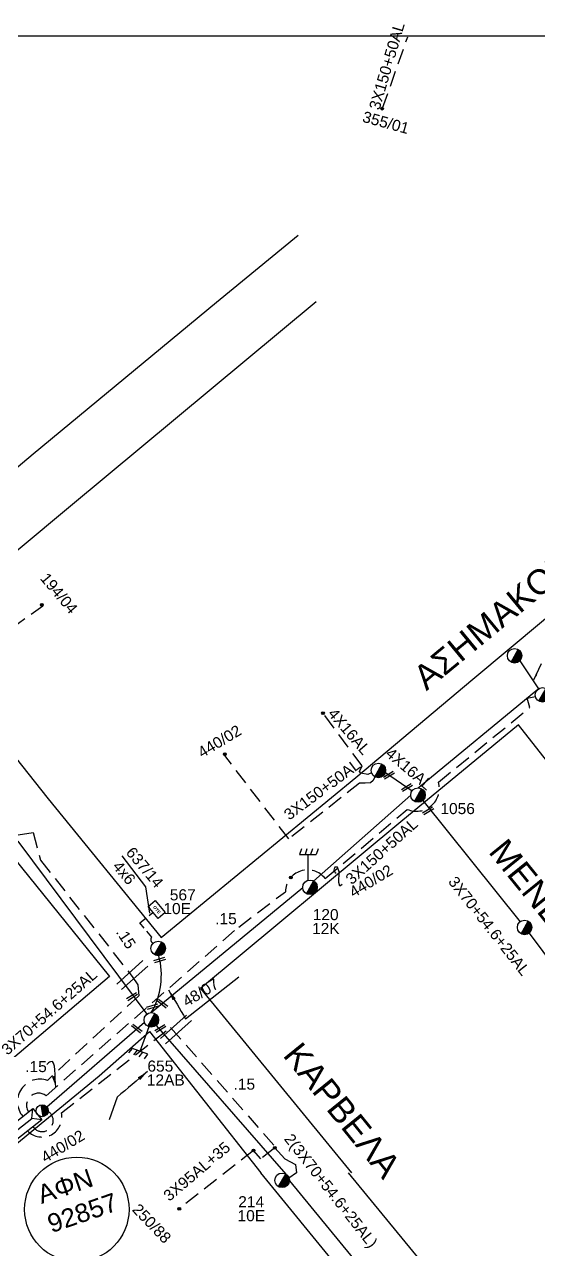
# Model space of a CAD drawing. Header units: millimetres. Extents: x 1266 to 3066, y 765 to 1784.
# Drawn here: x 1665.4 to 1748.8, y 1568.7 to 1767.4 of the extents above; entities that cross this region are included whole.
import ezdxf

# ---------------------------------------------------------------- set-up
doc = ezdxf.new("R2010")
doc.units = ezdxf.units.MM
doc.linetypes.add('DASHED', pattern=[19.05, 12.7, -6.35])
for name, color, linetype in [('Pillar OTE', 7, 'Continuous'), ('Άγνωστα', 7, 'Continuous'), ('Γείωση', 7, 'Continuous'), ('Γυμνά εναέρια ΧΤ (3Φ)   4x16AL', 7, 'Continuous'), ('Επιγραφές - Σχήματα', 7, 'Continuous'), ('Καλώδια ΧΤ   3x150+50AL', 7, 'DASHED'), ('Καλώδια ΧΤ   4x6CU', 7, 'DASHED'), ('Μηχανική τομή', 7, 'Continuous'), ('Στύλος ΦΜ', 7, 'Continuous'), ('Στύλος ΦΜ @ 1', 7, 'Continuous'), ('Συνδέσεις', 7, 'Continuous'), ('Συνεστραμμένα ΧΤ   3x70+54.6+25 AL', 7, 'SYN_LINE'), ('Τομή', 7, 'Continuous'), ('Υποσταθμός εναέριος 2 στύλων', 7, 'Continuous'), ('Υποσταθμός πόλεως', 7, 'Continuous'), ('Υπόβαθρο ΔΕΗ', 7, 'Continuous'), ('Υπόγεια Καλώδια Δικτύου ΧΤ   .15', 7, 'DASHED'), ('Υπόγεια καλώδια Παροχών ΧΤ   4x16AL', 7, 'DASHED')]:
    doc.layers.add(name, color=color, linetype=linetype)
doc.styles.get("Standard").update_dxf_attribs({"font": 'arial.ttf'})
doc.linetypes.add('SYN_LINE', pattern='A,0.5,-0.0001,["/\\/\\/\\/",Standard,S=0.1,R=0,X=0,Y=-0.05],-0.25', length=0.7501)
doc.dimstyles.new('ISO-25', dxfattribs={"dimtxt": 2.5, "dimasz": 2.5, "dimexe": 1.25, "dimexo": 0.625, "dimtad": 1, "dimtxsty": 'Standard', "dimcen": 2.5, "dimadec": 0, "dimazin": 0, "dimtfac": 1, "dimtmove": 0, "dimatfit": 3, "dimfxl": 1, "dimarcsym": 0})

# ---------------------------------------------------------------- blocks, each defined once
blk = doc.blocks.new('ΥΠΑΡΧΩΝ ΤΣΙΜΕΝΤΕΝΙΟΣ ΣΤΥΛΟΣ')
at = {"layer": 'Στύλος ΦΜ'}
blk.add_hatch(color=7, dxfattribs=at).paths.add_polyline_path([(-1.29, -2.28, 0.574793), (2.62, 0, 0.268822), (1.3, 2.27)])
at = {"layer": 'Στύλος ΦΜ', "color": 7}
blk.add_line((-1.29, -2.28), (1.3, 2.27), dxfattribs=at)
blk.add_circle((0, 0), 2.62, dxfattribs=at)
at = {"layer": 'Στύλος ΦΜ', "flags": 4}
for tag, p in [('ΑΡΙΘΜΟΣ', (-4.68, 8.05)), ('ΤΥΠΟΣ', (-4.91, 3.03))]:
    blk.add_attdef(tag, p, '', height=4, dxfattribs=at)
blk = doc.blocks.new('_ΣΥΝΔΕΣΗ')
at = {"layer": 'Συνδέσεις', "linetype": 'SYN_LINE', "ltscale": 40}
blk.add_hatch(color=256, dxfattribs=at).paths.add_polyline_path([(0.5, -0.01, 1), (-0.5, -0.01, 1)])
at = {"layer": 'Συνδέσεις'}
blk.add_circle((0, -0.01), 0.5, dxfattribs=at)
blk = doc.blocks.new('ΓΕΙΩΣΗ')
at = {"layer": 'Γείωση', "ltscale": 40}
for p, q in [((-2.34, 11.45), (-3, 9.45)), ((-0.34, 11.45), (-1, 9.45)), ((0, 9.45), (0, 0)), ((1.66, 11.45), (1, 9.45)), ((3.66, 11.45), (3, 9.45))]:
    blk.add_line(p, q, dxfattribs=at)
blk.add_lwpolyline([(-3, 9.45), (3, 9.45)], dxfattribs=at)
blk = doc.blocks.new('ΥΠΟΣΤΑΘΜΟΣ ΕΝΑΕΡΙΟΣ ΕΠΙ 2 ΣΤΥΛΩΝ')
at = {"layer": 'Υποσταθμός εναέριος 2 στύλων', "linetype": 'Continuous'}
for points in [[(-11.97, -2.11, 0.574793), (-8.45, -0.07, 0.268822), (-9.64, 1.98)], [(9.68, -2.15, 0.574793), (13.19, -0.1, 0.268822), (12.01, 1.95)]]:
    blk.add_hatch(color=256, dxfattribs=at).paths.add_polyline_path(points)
for p, q in [((-11.97, -2.11), (-9.64, 1.98)), ((9.68, -2.15), (12.01, 1.95))]:
    blk.add_line(p, q, dxfattribs=at)
for centre in [(-10.81, -0.07), (10.84, -0.1)]:
    blk.add_circle(centre, 2.36, dxfattribs=at)
at = {"layer": 'Υποσταθμός πόλεως', "linetype": 'Continuous', "ltscale": 40}
blk.add_lwpolyline([(-8.57, 2.82), (8.57, 2.82), (8.57, -2.82), (-8.57, -2.82)], close=True, dxfattribs=at)
for points in [[(-5.75, 0), (-8.57, 2.82)], [(-8.57, -2.82), (-5.75, 0)], [(-5.75, 0), (5.75, 0)], [(5.75, 0), (8.57, 2.82)], [(8.57, -2.82), (5.75, 0)]]:
    blk.add_lwpolyline(points, dxfattribs=at)
at = {"layer": 'Υποσταθμός εναέριος 2 στύλων', "ltscale": 40, "flags": 1}
for tag, p in [('ΜΕΤΑΣΧΗΜΑΤΙΣΜΟΣ', (14.09, 2.51)), ('ΙΣΧΥΣ', (14.07, -0.28)), ('ΑΡΙΘΜΟΣ', (14.19, -3))]:
    blk.add_attdef(tag, p, '', height=1.8, dxfattribs=at)
blk = doc.blocks.new('ΜΗΧΑΝΙΚΗ ΤΟΜΗ')
at = {"layer": 'Μηχανική τομή', "ltscale": 40}
for p, q in [((-1.89, 0.78), (1.89, 0.78)), ((1.89, 0), (-1.89, 0))]:
    blk.add_line(p, q, dxfattribs=at)
blk = doc.blocks.new('ΤΟΜΗ')
at = {"layer": 'Τομή', "ltscale": 40}
for p, q in [((-5.68, 0), (5.68, 0)), ((5.68, -2.33), (-5.68, -2.33))]:
    blk.add_line(p, q, dxfattribs=at)
blk = doc.blocks.new('PILLAR ΟΤΕ')
at = {"layer": 'Pillar OTE', "ltscale": 40}
blk.add_lwpolyline([(-3.31, 2.02), (3.39, 2.02), (3.39, -1.99), (-3.31, -1.99)], close=True, dxfattribs=at)
at = {"layer": 'Pillar OTE', "insert": (-1.81, 0.71), "char_height": 1.3575, "width": 109.961, "attachment_point": 1}
blk.add_mtext('{\\fArial|b1|i0|c161|p34;OTE}', dxfattribs=at)

msp = doc.modelspace()

# ---------------------------------------------------------------- linework, layer by layer
at = {"layer": 'Άγνωστα', "color": 6, "linetype": 'DASHED', "ltscale": 0.2}
for points in [[(1702.58, 1584.8), (1690.73, 1575.48)], [(1706.04, 1585.19), (1703.77, 1583.44), (1702.58, 1584.8)]]:
    msp.add_lwpolyline(points, dxfattribs=at)
at = {"layer": 'Άγνωστα'}
msp.add_circle((1673.93, 1575.23), 8.47, dxfattribs=at)
at = {"layer": 'Άγνωστα', "color": 27, "linetype": 'DASHED', "ltscale": 0.2}
msp.add_arc((1668.32, 1589.62), 1.78, 213.2471, 57.5927, dxfattribs=at)
at = {"layer": 'Γυμνά εναέρια ΧΤ (3Φ)   4x16AL', "color": 27}
msp.add_lwpolyline([(1723.98, 1646.09), (1728.3, 1643.09)], dxfattribs=at)
at = {"layer": 'Επιγραφές - Σχήματα'}
msp.add_lwpolyline([(1299.42, 1765.51), (2825.92, 1765.51), (2825.92, 765.4), (1299.42, 765.4)], close=True, dxfattribs=at)
at = {"layer": 'Επιγραφές - Σχήματα', "ltscale": 0.2}
for points in [[(1716.96, 1627.92), (1716.57, 1627.65), (1716.41, 1628.26), (1716.47, 1629.98), (1716.23, 1630.72), (1715.79, 1630.72), (1715.61, 1630.3), (1715.85, 1629.82), (1715.98, 1629.79)], [(1691.56, 1606.15), (1700.18, 1612.94)], [(1680.48, 1593.44), (1679.17, 1589.76)]]:
    msp.add_lwpolyline(points, dxfattribs=at)
at = {"layer": 'Καλώδια ΧΤ   3x150+50AL', "color": 1, "ltscale": 0.2}
msp.add_lwpolyline([(1723.53, 1753.79), (1727.6, 1765.38)], dxfattribs=at)
at = {"layer": 'Καλώδια ΧΤ   3x150+50AL', "color": 7, "ltscale": 0.2}
msp.add_lwpolyline([(1649.5, 1662.76), (1649.26, 1661.89), (1650.7, 1661.8), (1651.04, 1660.68), (1668.39, 1673.09)], dxfattribs=at)
at = {"layer": 'Καλώδια ΧΤ   3x150+50AL', "color": 133, "ltscale": 0.2}
for points in [[(1732.57, 1644.5), (1747.43, 1656.64), (1746.96, 1658.14), (1748.31, 1658.42), (1748.31, 1658.42)], [(1714.21, 1628.86), (1727.53, 1640.1)]]:
    msp.add_lwpolyline(points, dxfattribs=at)
at = {"layer": 'Καλώδια ΧΤ   3x150+50AL', "color": 27, "ltscale": 0.2}
msp.add_lwpolyline([(1722.26, 1645.39), (1722.02, 1644.76), (1721.55, 1644.38), (1720.7, 1644.35), (1719.8, 1644.35), (1708.31, 1635.32), (1697.93, 1648.83)], dxfattribs=at)
at = {"layer": 'Καλώδια ΧΤ   3x150+50AL', "color": 133, "ltscale": 0.2}
msp.add_arc((1729.01, 1643.5), 3.71, 246.4602, 15.751, dxfattribs=at)
at = {"layer": 'Καλώδια ΧΤ   4x6CU', "color": 27, "linetype": 'DASHED', "ltscale": 0.1}
msp.add_lwpolyline([(1686.34, 1618.41, -0.561539), (1686.07, 1619.35), (1684.17, 1621.68), (1686.23, 1623.36)], format="xyb", dxfattribs=at)
at = {"layer": 'Συνεστραμμένα ΧΤ   3x70+54.6+25 AL', "color": 27, "ltscale": 5}
msp.add_lwpolyline([(1745.8, 1664.2), (1748.81, 1659.64)], dxfattribs=at)
at = {"layer": 'Συνεστραμμένα ΧΤ   3x70+54.6+25 AL', "color": 27, "ltscale": 20}
for points in [[(1729.27, 1643.6), (1748.71, 1659.57)], [(1712.33, 1628.48), (1728.09, 1642.42)], [(1730.05, 1641.53), (1745.83, 1621.87)], [(1686.01, 1607.14), (1710.57, 1627.45)], [(1747.3, 1620.03), (1756.34, 1607.94)], [(1669.07, 1591.84), (1684.89, 1605.57)]]:
    msp.add_lwpolyline(points, dxfattribs=at)
at = {"layer": 'Συνεστραμμένα ΧΤ   3x70+54.6+25 AL', "color": 85, "ltscale": 20}
msp.add_lwpolyline([(1664.38, 1634.93), (1685.3, 1606.9)], dxfattribs=at)
at = {"layer": 'Συνεστραμμένα ΧΤ   3x70+54.6+25 AL', "color": 6, "ltscale": 20}
for points in [[(1686.78, 1605.07), (1707.81, 1580.96)], [(1708.4, 1579.88), (1726.48, 1557.88)]]:
    msp.add_lwpolyline(points, dxfattribs=at)
at = {"layer": 'Συνεστραμμένα ΧΤ   3x70+54.6+25 AL', "color": 27, "ltscale": 8}
msp.add_arc((1675.6, 1613.2), 12.04, 329.7652, 15.2155, dxfattribs=at)
at = {"layer": 'Υπόβαθρο ΔΕΗ'}
for points in [[(1605.99, 1762), (1586.66, 1745.11), (1586.66, 1745.11), (1590.14, 1740.47), (1607.67, 1718.24), (1641.57, 1676.48), (1666.87, 1697.76), (1696.56, 1722.36), (1709.82, 1733.21)], [(1712.73, 1722.4), (1672.89, 1689.29), (1648.01, 1668.57), (1669.27, 1641.82), (1687.6, 1619.33), (1719.18, 1645.29), (1738.15, 1661.21), (1760.78, 1680.07), (1782.75, 1698.36), (1801.37, 1714.33), (1826.25, 1734.76), (1823.54, 1742.43), (1787.13, 1753.22), (1756.8, 1762.66)], [(1543.84, 1581.16), (1583.98, 1614.79), (1609.76, 1636.94), (1639.96, 1661.55), (1679.22, 1613), (1641.66, 1581.16)], [(1768.09, 1625.08), (1745.58, 1653.8), (1726.48, 1638.06), (1694.01, 1611.07), (1718.46, 1581.16)], [(1685.13, 1627.56), (1681.26, 1632.56)], [(1658.35, 1581.16), (1677.53, 1596.86), (1685.69, 1604.1), (1703.77, 1581.16)], [(1564.61, 1395.42), (1630.21, 1445.23), (1700.52, 1499.76), (1734.05, 1526.33), (1742.88, 1533.36), (1703.76, 1581.16)], [(1717.95, 1581.16), (1751.71, 1540.02), (1804.26, 1581.16)]]:
    msp.add_lwpolyline(points, dxfattribs=at)
at = {"layer": 'Υπόγεια Καλώδια Δικτύου ΧΤ   .15', "color": 85, "ltscale": 0.2}
msp.add_lwpolyline([(1664.41, 1635.95), (1666.84, 1636.33), (1668.04, 1631.86), (1682.89, 1613.02), (1683.85, 1611.62), (1683.98, 1609.88), (1669.16, 1596.15)], dxfattribs=at)
at = {"layer": 'Υπόγεια Καλώδια Δικτύου ΧΤ   .15', "color": 133, "ltscale": 0.2}
for points in [[(1708.57, 1628.83), (1708.58, 1628.85)], [(1668.94, 1593.66), (1668.94, 1593.66), (1700.19, 1621.02), (1707.75, 1626.74)]]:
    msp.add_lwpolyline(points, dxfattribs=at)
at = {"layer": 'Υπόγεια Καλώδια Δικτύου ΧΤ   .15', "color": 6, "ltscale": 0.2}
for points in [[(1671.43, 1590.88), (1671.43, 1590.88), (1689.14, 1604.73), (1706.26, 1585.19)], [(1706.04, 1585.19), (1707.65, 1583.41), (1709.38, 1582.52), (1709.58, 1581.16), (1708.34, 1580.29)]]:
    msp.add_lwpolyline(points, dxfattribs=at)
at = {"layer": 'Υπόγεια Καλώδια Δικτύου ΧΤ   .15', "color": 133, "ltscale": 0.2}
for centre, radius, start, end in [((1711.36, 1626.66), 3.61, 37.7235, 178.7331), ((1667.73, 1592.11), 1.96, 52.1674, 213.3287)]:
    msp.add_arc(centre, radius, start, end, dxfattribs=at)
at = {"layer": 'Υπόγεια Καλώδια Δικτύου ΧΤ   .15', "color": 85, "ltscale": 0.2}
msp.add_arc((1667.97, 1592.68), 3.67, 70.9446, 220.3169, dxfattribs=at)
at = {"layer": 'Υπόγεια Καλώδια Δικτύου ΧΤ   .15', "color": 6, "ltscale": 0.2}
msp.add_arc((1668.27, 1590.19), 3.23, 224.0742, 12.3422, dxfattribs=at)
at = {"layer": 'Υπόγεια καλώδια Παροχών ΧΤ   4x16AL', "color": 27, "ltscale": 0.2}
msp.add_lwpolyline([(1721.73, 1646.02), (1721.11, 1645.77), (1720, 1645.98), (1719.78, 1646.22), (1720.2, 1647.14), (1713.99, 1655.51)], dxfattribs=at)

# ---------------------------------------------------------------- block references
at = {"layer": 'Pillar OTE', "xscale": 0.375, "yscale": 0.375, "zscale": 0.375, "rotation": 310.1810736862826}
msp.add_blockref('PILLAR ΟΤΕ', (1686.87, 1623.86), dxfattribs=at)
at = {"layer": 'Γείωση', "xscale": 0.4499999999998181, "yscale": 0.4499999999998181, "zscale": 0.4499999999998181}
msp.add_blockref('ΓΕΙΩΣΗ', (1711.4, 1628.55), dxfattribs=at)
at = {"layer": 'Γείωση', "xscale": 0.4499999999998183, "yscale": 0.4499999999998183, "zscale": 0.4499999999998183, "rotation": 159.841501261017}
msp.add_blockref('ΓΕΙΩΣΗ', (1685.67, 1604.86), dxfattribs=at)
at = {"layer": 'Μηχανική τομή'}
for p, xscale, yscale, zscale, rotation in [((1724.45, 1645.82), 0.5000000000000316, 0.5000000000000316, 0.5000000000000316, 211.7170375517798), ((1727.37, 1643.8), 0.5000000000000316, 0.5000000000000316, 0.5000000000000316, 211.7170375517798), ((1730.8, 1640.03), 0.5000000000000316, 0.5000000000000316, 0.5000000000000316, 211.7170375517798), ((1687.32, 1615.86), 0.4999999999999242, 0.4999999999999242, 0.4999999999999242, 195.8468118009056), ((1682.78, 1609.9), 0.5000000000000316, 0.5000000000000316, 0.5000000000000316, 211.7170375517798), ((1687.94, 1608.75), 0.4999999999999243, 0.4999999999999243, 0.4999999999999243, 141.5642293259531), ((1686.16, 1608.3), 0.4999999999999242, 0.4999999999999242, 0.4999999999999242, 195.8468118009056), ((1683.77, 1604.7), 0.4999999999999243, 0.4999999999999243, 0.4999999999999243, 141.5642293259531), ((1687.38, 1604.72), 0.5000000000000316, 0.5000000000000316, 0.5000000000000316, 211.7170375517798)]:
    msp.add_blockref('ΜΗΧΑΝΙΚΗ ΤΟΜΗ', p, dxfattribs=dict(at, xscale=xscale, yscale=yscale, zscale=zscale, rotation=rotation))
at = {"layer": 'Στύλος ΦΜ @ 1', "ltscale": 40, "xscale": 0.4499999999998181, "yscale": 0.4499999999998181, "zscale": 0.4499999999998181}
for p in [(1744.94, 1665), (1722.84, 1646.41), (1746.56, 1620.95)]:
    msp.add_blockref('ΥΠΑΡΧΩΝ ΤΣΙΜΕΝΤΕΝΙΟΣ ΣΤΥΛΟΣ', p, dxfattribs=at)
at = {"layer": 'Στύλος ΦΜ @ 1', "ltscale": 40}
ref = msp.add_blockref('ΥΠΑΡΧΩΝ ΤΣΙΜΕΝΤΕΝΙΟΣ ΣΤΥΛΟΣ', (1749.46, 1658.66), dxfattribs=dict(at, xscale=0.4499999999998181, yscale=0.4499999999998181, zscale=0.4499999999998181))
ref.add_attrib('ΤΥΠΟΣ', '121', (1758.01, 1659.37), dxfattribs={"layer": 'Στύλος ΦΜ', "height": 1.8, "flags": 4})
ref.add_attrib('ΑΡΙΘΜΟΣ', '10E', (1756.88, 1661.41), dxfattribs={"layer": 'Στύλος ΦΜ', "height": 1.8, "flags": 4})
ref = msp.add_blockref('ΥΠΑΡΧΩΝ ΤΣΙΜΕΝΤΕΝΙΟΣ ΣΤΥΛΟΣ', (1729.27, 1642.42), dxfattribs=dict(at, xscale=0.4499999999998181, yscale=0.4499999999998181, zscale=0.4499999999998181))
ref.add_attrib('ΤΥΠΟΣ', '1056', (1732.9, 1639.33), dxfattribs={"layer": 'Στύλος ΦΜ', "height": 1.8, "flags": 4})
ref = msp.add_blockref('ΥΠΑΡΧΩΝ ΤΣΙΜΕΝΤΕΝΙΟΣ ΣΤΥΛΟΣ', (1687.13, 1617.54), dxfattribs=dict(at, xscale=0.4499999999998181, yscale=0.4499999999998181, zscale=0.4499999999998181))
ref.add_attrib('ΤΥΠΟΣ', '10Ε', (1687.97, 1623.11), dxfattribs={"layer": 'Στύλος ΦΜ', "height": 1.8, "flags": 4})
ref.add_attrib('ΑΡΙΘΜΟΣ', '567', (1689.01, 1625.34), dxfattribs={"layer": 'Στύλος ΦΜ', "height": 1.8, "flags": 4})
ref = msp.add_blockref('ΥΠΑΡΧΩΝ ΤΣΙΜΕΝΤΕΝΙΟΣ ΣΤΥΛΟΣ', (1711.75, 1627.45), dxfattribs=dict(at, xscale=0.4499999999998181, yscale=0.4499999999998181, zscale=0.4499999999998181))
ref.add_attrib('ΤΥΠΟΣ', '12K', (1712.08, 1619.87), dxfattribs={"layer": 'Στύλος ΦΜ', "height": 1.8, "flags": 4})
ref.add_attrib('ΑΡΙΘΜΟΣ', '120', (1712.19, 1622.13), dxfattribs={"layer": 'Στύλος ΦΜ', "height": 1.8, "flags": 4})
ref = msp.add_blockref('ΥΠΑΡΧΩΝ ΤΣΙΜΕΝΤΕΝΙΟΣ ΣΤΥΛΟΣ', (1686.01, 1605.96), dxfattribs=dict(at, xscale=0.4499999999998181, yscale=0.4499999999998181, zscale=0.4499999999998181))
ref.add_attrib('ΤΥΠΟΣ', '12AB', (1685.28, 1595.31), dxfattribs={"layer": 'Στύλος ΦΜ', "height": 1.8, "flags": 4})
ref.add_attrib('ΑΡΙΘΜΟΣ', '655', (1685.38, 1597.57), dxfattribs={"layer": 'Στύλος ΦΜ', "height": 1.8, "flags": 4})
ref = msp.add_blockref('ΥΠΑΡΧΩΝ ΤΣΙΜΕΝΤΕΝΙΟΣ ΣΤΥΛΟΣ', (1707.22, 1579.94), dxfattribs=dict(at, xscale=0.4499999999998181, yscale=0.4499999999998181, zscale=0.4499999999998181))
ref.add_attrib('ΤΥΠΟΣ', '10E', (1700, 1573.31), dxfattribs={"layer": 'Στύλος ΦΜ', "height": 1.8, "flags": 4})
ref.add_attrib('ΑΡΙΘΜΟΣ', '214', (1700.11, 1575.57), dxfattribs={"layer": 'Στύλος ΦΜ', "height": 1.8, "flags": 4})
at = {"layer": 'Συνδέσεις', "xscale": 0.4499999999998181, "yscale": 0.4499999999998181, "zscale": 0.4499999999998181}
for p in [(1723.47, 1753.73), (1668.26, 1673.28), (1713.86, 1655.69), (1697.93, 1649.06), (1708.65, 1629.05), (1706.04, 1585.2), (1702.58, 1584.8), (1690.55, 1575.34)]:
    msp.add_blockref('_ΣΥΝΔΕΣΗ', p, dxfattribs=at)
at = {"layer": 'Τομή', "xscale": 0.4999999999996069, "yscale": 0.4999999999996069, "zscale": 0.4999999999996069, "rotation": 221.8660613833979}
for p in [(1683.31, 1612.8), (1690.4, 1603.95)]:
    msp.add_blockref('ΤΟΜΗ', p, dxfattribs=at)
at = {"layer": 'Υποσταθμός εναέριος 2 στύλων', "xscale": 0.415264759005231, "yscale": 0.415264759005231, "zscale": 0.415264759005231, "rotation": 38.17605190553776}
msp.add_blockref('ΥΠΟΣΤΑΘΜΟΣ ΕΝΑΕΡΙΟΣ ΕΠΙ 2 ΣΤΥΛΩΝ', (1664.74, 1588.48), dxfattribs=at)

# ---------------------------------------------------------------- texts
at = {"layer": 'Γυμνά εναέρια ΧΤ (3Φ)   4x16AL', "color": 7, "insert": (1725.01, 1650.26), "char_height": 1.8, "width": 168.3718, "attachment_point": 1, "rotation": 319.624}
msp.add_mtext('4X16AL', dxfattribs=at)
at = {"layer": 'Επιγραφές - Σχήματα', "color": 7, "char_height": 1.8, "width": 168.3718, "attachment_point": 1}
for s, insert, rotation in [('355/01', (1720.59, 1753.36), 344.7076), ('194/04', (1669.25, 1678.66), 310.154), ('440/02', (1693.31, 1649.91), 31.2316), ('637/14', (1683.15, 1634.21), 310.154), ('4x6', (1680.99, 1631.95), 310.154), ('440/02', (1717.88, 1627.26), 31.2316), ('48/07', (1690.85, 1609.54), 31.2316), ('440/02', (1667.89, 1584.25), 31.2316), ('3X95AL+35', (1687.76, 1577.81), 40.3144), ('250/88', (1684.07, 1576.34), 313.912)]:
    msp.add_mtext(s, dxfattribs=dict(at, insert=insert, rotation=rotation))
at = {"layer": 'Επιγραφές - Σχήματα', "linetype": 'Continuous', "char_height": 4, "width": 13.3189, "attachment_point": 1}
for s, insert, rotation in [('ΑΣΗΜΑΚΟΠΟΥΛΟΥ', (1728.09, 1662.32), 39.5661), ('ΜΕΝΕΛΑΟΥ', (1743.67, 1635.7), 308.9931), ('ΚΑΡΒΕΛΑ', (1710.32, 1602.7), 308.9931)]:
    msp.add_mtext(s, dxfattribs=dict(at, insert=insert, rotation=rotation))
at = {"layer": 'Επιγραφές - Σχήματα', "insert": (1667.21, 1578.93), "char_height": 3, "width": 157.7424, "attachment_point": 1, "rotation": 18.9876}
msp.add_mtext('ΑΦΝ\\P92857', dxfattribs=at)
at = {"layer": 'Καλώδια ΧΤ   3x150+50AL', "color": 7, "char_height": 1.8, "width": 168.3718, "attachment_point": 1}
for insert, rotation in [((1721.28, 1753.89), 73.5973), ((1707.3, 1639.7), 36.5968), ((1717.32, 1629.12), 41.7298)]:
    msp.add_mtext('3X150+50AL', dxfattribs=dict(at, insert=insert, rotation=rotation))
at = {"layer": 'Συνεστραμμένα ΧΤ   3x70+54.6+25 AL', "color": 7, "char_height": 1.8, "width": 168.3718, "attachment_point": 1}
for s, insert, rotation in [('3X70+54.6+25AL', (1735.48, 1629.45), 308.1401), ('3X70+54.6+25AL', (1661.49, 1601.48), 41.2536), ('2(3X70+54.6+25AL)', (1708.88, 1587.73), 308.1401)]:
    msp.add_mtext(s, dxfattribs=dict(at, insert=insert, rotation=rotation))
at = {"layer": 'Υπόγεια Καλώδια Δικτύου ΧΤ   .15', "color": 7, "char_height": 1.8, "width": 168.3718, "attachment_point": 1}
for insert in [(1696.37, 1623.27), (1665.56, 1599.29), (1699.35, 1596.44)]:
    msp.add_mtext('.15', dxfattribs=dict(at, insert=insert))
at = {"layer": 'Υπόγεια Καλώδια Δικτύου ΧΤ   .15', "color": 7, "insert": (1681.71, 1621.18), "char_height": 1.8, "width": 168.3718, "attachment_point": 1, "rotation": 303.2539}
msp.add_mtext('.15', dxfattribs=at)
at = {"layer": 'Υπόγεια καλώδια Παροχών ΧΤ   4x16AL', "color": 7, "insert": (1715.89, 1656.72), "char_height": 1.8, "width": 168.3718, "attachment_point": 1, "rotation": 310.6295}
msp.add_mtext('4X16AL', dxfattribs=at)

# ---------------------------------------------------------------- leaders
at = {"layer": 'Επιγραφές - Σχήματα', "ltscale": 40}
for points in [[(1748.07, 1661.1), (1749.31, 1663.76)], [(1685.76, 1623.29), (1685.13, 1627.56)]]:
    msp.add_leader(points, dimstyle='ISO-25', override={"dimasz": 1, "dimtad": 0}, dxfattribs=at)
at = {"layer": 'Επιγραφές - Σχήματα', "ltscale": 0.2, "path_type": 1}
for points in [[(1688.8, 1610.84), (1691.56, 1606.15)], [(1670.55, 1595.08), (1669.65, 1599.18), (1669.04, 1598.71)], [(1685.38, 1597.57), (1680.48, 1593.44)]]:
    msp.add_leader(points, dimstyle='ISO-25', override={"dimasz": 1.8, "dimgap": 0.625, "dimtad": 0}, dxfattribs=at)

doc.saveas('drawing.dxf')
